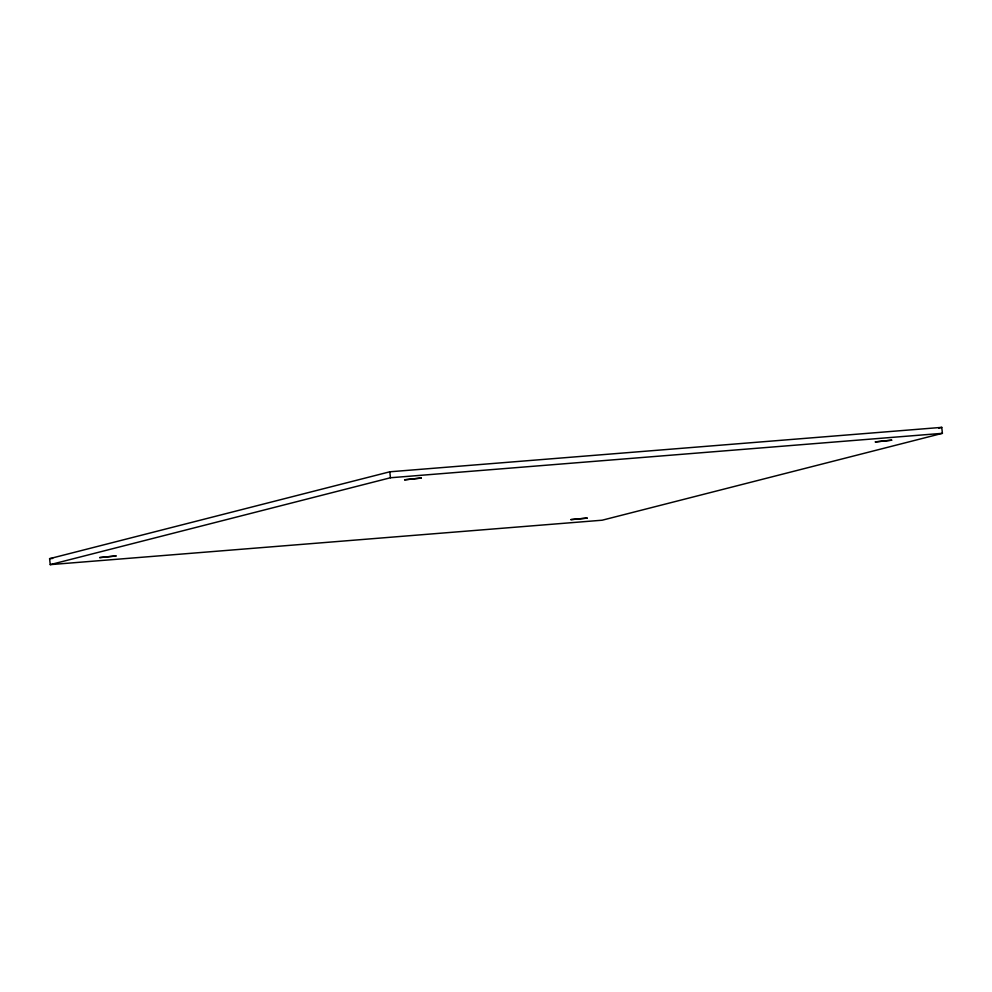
<?xml version="1.0" encoding="UTF-8"?>
<svg xmlns="http://www.w3.org/2000/svg" width="992" height="992" viewBox="0 0 992 992"><rect width="100%" height="100%" fill="white"/><g stroke="black" fill="none" stroke-linecap="round" stroke-linejoin="round"><path stroke-width="1.49" d="M49.6 558.67L389.806 471.795L941.755 427.366L942.4 433.33L602.194 520.205L50.245 564.634L49.6 558.67L52.688 558.422M50.245 564.634L390.439 477.76L942.4 433.33M938.767 428.135L941.755 427.366M389.806 471.795L390.439 477.76M404.624 479.806L421.34 478.02L404.624 479.806M875.366 441.911L891.659 440.188L875.366 441.911M99.708 557.591L116.002 555.954L99.708 557.591M570.921 519.622L587.128 518.097L570.921 519.622"/></g></svg>
